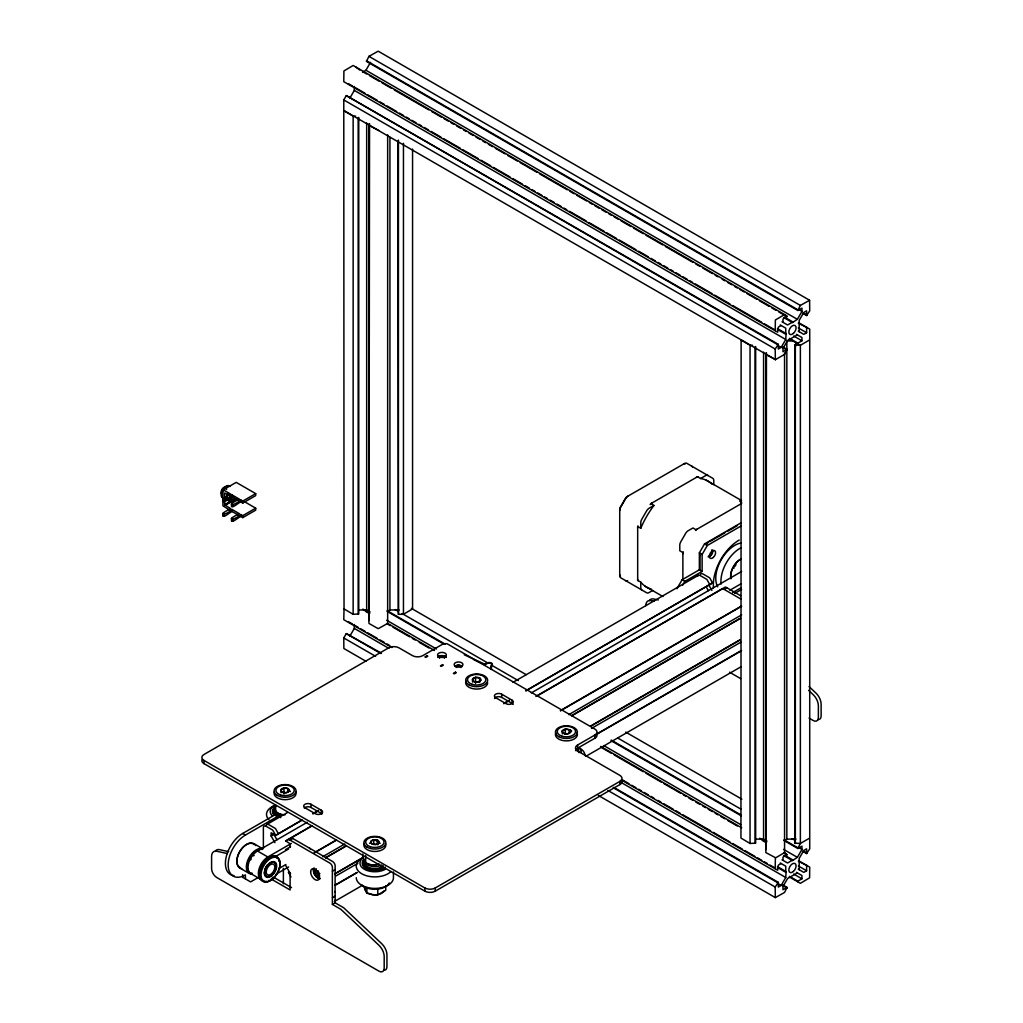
<?xml version="1.0" encoding="UTF-8"?>
<svg xmlns="http://www.w3.org/2000/svg" width="1023" height="1023" viewBox="0 0 1023 1023"><rect width="100%" height="100%" fill="white"/><g stroke="black" fill="none" stroke-linecap="round" stroke-linejoin="round"><path stroke-width="1.5" d="M245.418 878.91L245.418 874.921A24.411 14.092 -60 0 1 228.167 864.959A24.411 14.092 -60 0 1 245.418 835.075L278.205 816.137M335.096 892.107L335.122 873.565M362.794 854.026L362.781 857.108L365.659 863.297L372.832 865.126L378.97 864.179L372.832 865.126M365.659 863.297L365.659 855.586M227.4 853.578L216.774 851.251A10.396 6.01 60 0 0 211.595 856.366L211.595 868.553A7.327 4.233 60 0 0 216.774 877.517L378.983 971.159A7.314 4.22 60 0 0 384.175 968.193L384.2 956.531A10.486 6.048 60 0 0 379.034 945.38L340.953 909.383L332.373 904.396L332.398 894.115A1.483 0.857 60 0 0 332.334 893.693L332.36 875.151A1.483 0.857 60 0 0 332.398 874.857L332.398 867.555A3.657 2.11 60 0 0 329.802 863.067L288.895 839.448A1.483 0.857 60 0 0 288.217 839.41M332.373 904.396L335.135 902.81L335.16 892.529A1.483 0.857 60 0 0 334.853 891.493M358.753 117.389L358.753 613.966L353.14 614.312L344.035 608.902L343.779 99.934L346.298 95.587L778.311 344.329L778.311 349.06L781.15 347.424L785.741 339.47L786.099 333.6L777.442 328.613M344.035 608.813L343.779 619.708L391.924 647.508M412.563 149.064L412.563 608.902L403.458 614.312L398.433 614.312L397.845 141.34M755.665 346.541L755.665 843.118L750.051 843.464L740.946 838.067L741.125 339.649M802.467 851.162L806.61 853.553L809.717 848.86L809.717 329.099L798.656 322.705M320.058 878.488C315.685 878.028 312.373 872.312 314.163 868.284M490.925 669.055L490.925 665.986A4.808 3.926 -60 0 0 491.321 665.18L491.385 665.027A2.442 1.432 0.7 0 0 490.618 663.224A2.442 1.432 0.7 0 0 487.472 663.352L486.027 664.183A1.829 1.074 0.7 0 1 483.61 664.259L473.713 659.682M491.449 669.362L491.449 666.28A6.291 5.141 -60 0 0 491.846 665.5L491.948 665.321A3.171 1.854 0.7 0 0 491.13 662.917A3.171 1.854 0.7 0 0 486.961 663.045L484.186 663.965L464.276 654.771M250.737 859.844L251.134 859.09M783.81 317.578L792.467 322.577L797.365 319.329L801.955 311.376L801.955 308.115L797.863 310.481L366.439 61.393L368.945 56.355L378.178 51.176L809.602 300.263L809.717 310.839L806.61 315.532L802.467 313.14M349.725 98.349L354.316 90.395L354.316 86.469M362.538 72.211L365.94 70.255L370.531 62.301M366.029 661.318L343.856 648.492L343.779 637.956L346.298 633.608L381.464 653.224M349.725 636.37L354.316 628.416L354.316 624.49M782.927 346.989L787.071 349.38L784.564 354.418L775.344 359.661L775.204 349.022L778.311 344.329M797.863 310.481L800.37 305.442L809.602 300.263M676.932 588.736L682.111 579.76L699.361 569.798L702.123 571.397L702.123 554.453L707.302 545.489L741.266 525.886M699.361 569.798L699.361 552.868L704.54 543.891L741.227 522.715M682.648 585.207L684.873 581.358L702.123 571.397M782.927 885.01L787.071 887.401L784.564 892.44L775.332 897.619L775.204 887.043L778.311 882.35L778.311 887.082L781.15 885.445L785.741 877.491L786.099 871.622L777.442 866.634M783.81 855.599L792.467 860.599L797.365 857.351L801.955 849.397L801.955 846.136L797.863 848.502L800.37 843.464L800.37 345.288L789.308 338.907M253.308 855.842L254.203 855.445M222.912 500.797C223.283 504.377 230.623 496.858 232.234 497.012L238.269 500.503M223.257 489.838L230.853 494.224C216.531 500.541 223.96 502.076 232.234 495.017L239.472 499.198C225.15 505.515 232.592 507.05 240.853 500.004L242.758 501.091L255.699 493.623L255.699 495.618L242.758 503.086L240.853 501.999C239.241 501.845 231.914 509.364 231.543 505.784M229.676 495.541L224.638 493.022L224.638 504.787L230.853 508.763C216.531 515.081 223.96 516.615 232.234 509.569L239.472 513.751C225.15 520.068 232.592 521.602 240.853 514.543L242.758 515.643L255.699 508.175L255.699 510.157L242.758 517.638L240.853 516.538C239.241 516.385 231.914 523.904 231.543 520.323M222.912 515.349C223.283 518.93 230.623 511.41 232.234 511.564L238.269 515.042M809.334 340.109L800.37 345.288L794.756 344.956L794.756 843.118L800.37 843.464L809.295 838.31M784.564 353.114L784.564 852.594L775.37 858.003L775.204 868.783M224.638 504.787L234.996 498.802M224.638 505.183L236.287 498.457M224.983 505.375L236.633 498.661M784.564 314.572L775.37 319.982L775.204 330.761M781.15 325.506L778.311 327.143L777.723 332.219L343.779 81.687L343.907 70.958L353.14 65.485L787.071 316.017L782.979 319.074L782.979 322.335M792.109 322.373L787.569 324.982L782.032 321.797M798.324 323.191L807.211 327.641M797.365 334.866L787.569 340.531L782.979 348.485L782.979 351.746L787.071 349.38M806.61 327.987L806.61 332.718L803.784 334.355L798.26 331.158M794.756 344.956L797.48 343.37M789.564 338.37L797.863 343.153L801.955 340.787L801.955 337.526L796.431 334.329M368.945 620.539L369.546 123.617M387.666 611.268L389.929 609.964L399.111 609.964M711.995 484.186A61.252 35.37 -60 0 0 700.602 478.521L697.494 476.731L650.845 503.661L653.953 505.452L649.106 508.252A4.885 2.813 -60 0 0 646.664 510.822L641.792 519.275A4.885 2.813 -60 0 0 640.782 522.676L640.782 528.277L637.674 526.474L637.674 580.348L640.782 582.138A61.252 35.37 -60 0 0 651.382 589.171M700.602 478.521L705.435 475.721A4.885 2.813 -60 0 1 707.878 475.49M741.675 503.431L696.062 529.761L692.955 527.97L688.108 530.771A4.885 2.813 -60 0 0 685.666 533.341L680.794 541.794A4.885 2.813 -60 0 0 679.784 545.195L679.784 550.783L682.878 552.586L682.878 580.297M709.681 541.627L724.783 532.906M727.532 531.321L737.148 525.771M280.993 789.718L283.985 788.004L288.064 788.631L289.164 790.984L286.171 792.71L282.092 792.083L280.993 789.718L280.993 792.71M472.575 679.119L475.567 677.392L479.646 678.019L480.746 680.372L477.754 682.098L473.675 681.471L472.575 679.119L472.575 682.098M652.738 590.437L649.106 592.534A4.885 2.813 -60 0 1 646.664 592.777L620.731 577.803A4.885 2.813 -60 0 1 619.721 575.578L619.721 509.544A3.696 2.136 -60 0 1 620.488 506.96L625.347 498.546A3.683 2.136 -60 0 1 627.201 496.577L684.387 463.572A4.885 2.813 -60 0 1 686.829 463.329L712.762 478.304A4.885 2.813 -60 0 1 713.773 480.541L713.773 484.736M234.037 875.637A24.411 14.092 -60 0 1 225.993 857.875A24.411 14.092 -60 0 1 242.656 833.476L275.443 814.551L280.801 817.633M266.888 824.423L287.629 812.454M513.022 682.328L698.313 575.348M274.957 842.671L271.133 836.047L273.895 834.448L276.952 839.755M271.133 836.047L271.133 832.786L275.647 835.382L301.913 820.011M312.974 813.617L318.498 810.421M503.789 703.453L509.326 700.256M525.924 690.678L712.583 582.905L709.975 578.379A1.483 0.857 60 0 0 709.233 577.586L702.903 573.941A3.657 2.11 60 0 0 700.512 574.402M275.647 835.382L301.913 820.216M312.974 813.835L318.498 810.638M503.789 703.658L509.326 700.474M525.924 690.883L712.583 582.905M291.363 843.412L267.86 856.98A13.427 7.749 -60 0 0 259.075 868.821A13.427 7.749 -60 0 0 261.134 879.588L250.788 873.604A13.427 7.749 -60 0 1 248.73 862.837A13.427 7.749 -60 0 1 257.502 851.008L307.296 822.262M531.372 692.878L741.624 571.499M311.874 825.753L285.609 840.919L290.11 843.745L290.11 847.006M535.886 696.433L725.166 587.151A1.483 0.857 60 0 1 725.844 587.176L740.639 595.718M285.609 841.136L311.874 825.97M537.267 695.845L722.558 588.66M289.944 840.049L292.706 838.464M724.131 589.376L726.893 587.79M729.847 590.258L740.908 583.864M285.519 849.653L290.583 846.737M274.765 856.98L288.601 848.988M732.609 592.637L740.908 587.854M734.706 593.442L741.624 589.453M258.256 877.478L250.597 881.903L242.656 877.312L242.656 874.665M278.921 868.54L285.839 864.55M276.159 874.128L288.601 866.941M314.304 852.709L336.426 839.934M560.438 710.601L741.573 606.025M314.304 852.913L336.426 840.139M560.438 710.819L741.573 606.23M322.68 856.75L344.802 843.975M568.814 714.642L741.662 614.849M325.646 857.658L346.388 845.689M571.78 715.55L740.473 618.161M325.646 857.875L346.388 845.893M571.78 715.768L740.473 618.365M313.588 870.445L316.35 868.847M313.729 871.813L316.503 870.215M314.163 873.271L318.306 870.867M373.766 839.781L370.786 841.507L371.873 843.86L375.953 844.486L378.945 842.773L377.858 840.407L373.766 839.781L373.766 844.256M562.318 730.921L565.31 729.194L569.389 729.834L570.489 732.187L567.496 733.913L563.404 733.274L562.318 730.921L562.318 733.913M314.854 874.691L318.997 872.299M315.736 875.995L319.892 873.604M316.785 877.095L319.547 875.509M332.398 871.212L335.16 869.614M334.815 873.757L362.474 857.785M590.629 726.061L739.961 639.835M334.994 873.859L362.654 857.888M590.808 726.164L740.153 639.95M335.697 876.084L357.82 863.31M591.499 728.402L740.844 642.175M334.815 885.253L356.937 872.478M619.9 784.564L619.9 781.367A7.327 4.233 0 0 0 619.9 775.396L577.611 750.984A7.327 4.233 0 0 1 577.611 745L594.875 735.038A7.327 4.233 0 0 0 594.875 729.067L446.987 643.684L443.534 643.684L422.819 655.628A7.327 4.233 0 0 1 412.474 655.628L399.008 647.866A7.327 4.233 0 0 0 388.65 647.866L203.999 754.475A7.327 4.233 0 0 0 203.999 760.447L203.999 763.631L424.89 891.161A7.327 4.233 0 0 0 435.248 891.161L619.9 784.564A7.327 4.233 0 0 0 621.485 779.948M597.547 733.568L741.355 650.551M334.994 885.368L357.129 872.593M596.345 734.476L741.534 650.654M575.54 750.626A7.327 4.233 0 0 1 577.611 748.197L594.875 738.235A7.327 4.233 0 0 0 596.959 734.693M332.398 897.772L335.16 896.174M334.393 901.506L362.052 885.547M586.064 756.214L740.933 666.804M203.999 760.447L424.89 887.977A7.327 4.233 0 0 0 435.248 887.977L619.9 781.367M765.856 849.691L766.444 352.769M784.564 840.433L786.84 839.116L796.022 839.116M784.309 852.44L787.071 854.729L782.979 857.095L782.979 860.356M781.15 863.527L778.311 865.164L777.723 870.241L621.473 780.025M792.109 860.394L787.569 863.003L782.032 859.819M798.324 861.213L807.211 865.663M797.365 872.888L787.569 878.552L782.979 886.506L782.979 889.767L787.071 887.401M806.61 866.008L806.61 870.739L803.784 872.376L798.26 869.179M789.564 876.391L797.863 881.174L801.955 878.808L801.955 875.547L796.431 872.35M378.676 130.445L368.945 125.266M775.587 857.76L765.856 852.594L765.856 353.114M775.587 359.597L765.856 354.418M438.867 656.331L443.112 655.679L446.22 657.469M455.44 665.896L458.547 665.155L462.345 666.421A4.399 2.532 0 0 0 454.736 666.421M367.96 893.169L372.334 894.626L377.781 894.92L385.748 890.317L385.748 886.008M344.048 110.816L353.14 116.136L355.646 116.136M792.966 340.953L786.84 340.953L786.84 839.116M740.946 339.892L750.051 345.288L752.557 345.288M359.022 609.964L366.669 609.964L370.07 611.933M755.92 839.116L763.58 839.116L766.981 841.085M775.408 359.623L343.907 110.522M658.275 599.977L653.723 598.979A10.396 6.01 60 0 0 649.362 600.68M653.991 601.243L650.96 600.578A10.396 6.01 60 0 0 645.782 605.693M228.641 851.66L219.536 849.653A10.396 6.01 60 0 0 215.175 851.353M363.971 886.941L366.899 893.232L372.334 894.626A9.757 5.639 0 0 0 377.385 894.626M368.945 56.355L800.37 305.442M799.193 309.777L801.955 311.376M366.439 60.715L797.863 309.79M804.449 313.588L807.211 315.186M365.94 70.255L797.365 319.329M359.802 70.024L355.646 66.93M362.564 71.61L366.707 74.014M369.482 75.612L379.162 81.201M381.924 82.786L391.604 88.374M394.366 89.973L428.931 109.934M431.706 111.533L441.386 117.121M444.148 118.719L448.291 121.11M451.066 122.709L453.828 124.307M456.59 125.906L460.734 128.297M463.509 129.895L466.271 131.494M469.033 133.092L473.189 135.484M475.951 137.082L480.094 139.473M482.869 141.072L485.631 142.67M488.393 144.269L492.549 146.66M495.311 148.258L504.991 153.846M507.753 155.445L517.433 161.033M520.196 162.619L536.794 172.209M539.556 173.808L567.215 189.767M569.977 191.365L574.12 193.756M576.895 195.355L586.575 200.943M589.338 202.541L592.1 204.14M594.862 205.738L599.018 208.129M601.78 209.728L605.936 212.119M608.698 213.717L611.46 215.316M614.222 216.914L618.378 219.306M621.14 220.904L630.82 226.492M633.582 228.091L643.262 233.679M646.024 235.277L662.623 244.855M665.385 246.453L693.044 262.412M695.806 264.011L699.962 266.415M702.724 268L712.404 273.589M715.167 275.187L717.929 276.785M722.085 279.177L724.847 280.775M727.609 282.374L731.765 284.765M734.527 286.363L737.289 287.962M740.064 289.56L744.207 291.951M746.969 293.55L756.649 299.138M759.411 300.736L769.091 306.325M771.866 307.923L776.009 310.314M778.772 311.913L787.071 316.708M784.526 317.156L792.825 321.951M798.324 327.935L806.61 332.718M780.204 324.969L785.741 328.153L785.741 333.396M793.656 336.004L801.955 340.787M777.442 329.444L785.741 334.24M348.268 83.592L352.424 85.983M355.186 87.582L364.866 93.17M367.628 94.768L377.308 100.356M380.083 101.955L384.226 104.346M386.988 105.944L396.668 111.533M399.43 113.131L403.586 115.522M406.348 117.121L409.11 118.719M411.885 120.318L416.029 122.709M418.791 124.307L421.566 125.906M424.328 127.504L428.471 129.895M431.246 131.494L440.913 137.082M443.688 138.68L460.273 148.258M463.048 149.857L478.252 158.629M481.015 160.227L490.695 165.816M493.47 167.414L510.055 176.992M512.817 178.59L522.497 184.178M525.272 185.777L529.415 188.168M532.177 189.767L534.952 191.365M537.714 192.963L541.858 195.355M544.632 196.953L547.395 198.552M550.157 200.15L554.313 202.541M557.075 204.14L561.218 206.531M563.98 208.129L566.755 209.728M569.517 211.326L586.115 220.904M588.877 222.502L604.082 231.288M606.856 232.873L616.537 238.461M619.299 240.06L635.884 249.65M638.659 251.236L648.339 256.824M651.101 258.423L655.244 260.827M658.019 262.412L660.781 264.011M663.543 265.609L667.699 268M670.461 269.599L673.224 271.197M675.986 272.796L680.142 275.187M682.904 276.785L687.047 279.177M689.822 280.775L692.584 282.374M695.346 283.972L711.944 293.55M714.706 295.148L729.923 303.933M732.685 305.532L761.726 322.296M764.488 323.895L774.168 329.483M354.316 90.395L785.741 339.47M346.298 95.587L777.723 344.674M782.927 347.679L787.071 350.071M778.375 345.825L781.15 347.424M343.779 99.934L775.204 349.022M706.343 480.235L741.573 500.579M739.603 501.04L741.675 502.229M704.54 543.891L707.302 545.489M699.361 552.868L702.123 554.453M682.111 579.76L684.873 581.358M645.129 586.256L662.942 596.537M729.527 672.201L740.562 678.569M255.699 493.623L236.198 482.37L222.912 490.043L222.912 505.784L229.587 510.029M244.766 501.858L255.699 508.175M411.361 608.365L526.129 674.617M625.692 732.097L741.841 799.168M395.223 609.555L397.985 611.14M402.129 613.544L487.869 663.032M492.012 665.436L518.29 680.602M617.841 738.082L740.908 809.129M792.071 838.668L794.833 840.267M799.193 847.798L801.955 849.397M387.18 610.705L445.248 644.234M611.179 740.038L741.164 815.075M784.027 839.832L797.863 847.811M804.449 851.609L807.211 853.208M387.18 611.396L443.867 644.119M611.179 740.729L741.164 815.766M784.027 840.51L797.863 848.502M386.681 620.245L436.463 648.991M603.775 745.588L740.678 824.615M783.541 849.371L797.365 857.351M362.82 609.094L369.725 613.084M387.448 623.314L434.468 650.462M600.654 746.406L741.701 827.837M759.667 838.221L766.585 842.21M798.656 860.727L809.717 867.12L809.602 877.836L800.37 883.309L789.308 876.928M365.326 611.23L369.482 613.634M387.448 624.004L390.223 625.603M392.985 627.201L409.571 636.779M412.346 638.378L415.108 639.976M419.251 642.367L428.931 647.955M601.78 747.749L611.46 753.337M614.222 754.936L643.262 771.7M646.024 773.298L661.242 782.071M664.004 783.669L680.602 793.247M683.364 794.845L686.126 796.444M688.901 798.042L693.044 800.434M695.806 802.032L699.962 804.436M702.724 806.022L705.486 807.62M708.261 809.219L712.404 811.61M715.167 813.208L717.929 814.807M720.704 816.405L724.847 818.796M727.609 820.395L737.289 825.983M762.186 840.356L766.329 842.747M784.309 853.131L787.071 854.729M784.526 855.177L792.825 859.972M501.692 694.195L512.037 700.167A4.271 2.468 0 0 1 512.037 703.658A4.271 2.468 0 0 1 506.001 703.658L495.644 697.673A4.271 2.468 0 0 1 495.644 694.195A4.271 2.468 0 0 1 501.692 694.195L501.692 697.379L512.037 703.364A4.271 2.468 0 0 1 513.15 704.463M798.324 865.957L806.61 870.739M780.204 862.99L785.741 866.174L785.741 871.417M793.656 874.026L801.955 878.808M777.442 867.466L785.741 872.261M348.268 621.613L352.424 624.004M355.186 625.603L357.948 627.201M360.723 628.8L364.866 631.191M367.628 632.789L377.308 638.378M380.083 639.976L384.226 642.367M386.988 643.966L389.763 645.564M622.061 779.679L628.979 783.669M631.741 785.268L635.884 787.672M638.659 789.257L641.421 790.856M644.183 792.454L648.339 794.845M651.101 796.444L653.863 798.042M658.019 800.434L660.781 802.032M663.543 803.63L673.224 809.219M675.986 810.817L680.142 813.208M682.904 814.807L710.563 830.778M713.325 832.377L729.923 841.955M732.685 843.553L742.366 849.141M745.128 850.74L754.808 856.328M757.57 857.913L761.726 860.317M764.488 861.916L767.25 863.502M770.012 865.1L774.168 867.504M354.316 628.416L388.881 648.377M621.191 782.493L785.741 877.491M613.762 787.352L778.311 882.35M346.298 633.608L380.863 653.569M613.173 787.684L777.723 882.696M782.927 885.701L787.071 888.092M778.375 883.846L781.15 885.445M343.779 637.956L375.594 656.318M607.892 790.447L775.204 887.043M598.34 795.434L775.332 897.619M310.992 804.283L321.35 810.267A4.271 2.468 0 0 1 321.35 813.745A4.271 2.468 0 0 1 315.314 813.745L304.956 807.774A4.271 2.468 0 0 1 304.956 804.283A4.271 2.468 0 0 1 310.992 804.283L310.992 807.479L321.35 813.451A4.271 2.468 0 0 1 322.028 813.963M364.712 861.967L369.201 864.563M242.656 833.476L245.418 835.075M253.832 843.617L261.965 848.323M257.502 851.008L267.86 856.98M290.622 873.527L288.371 872.223L290.98 876.967M291.517 887.593L273.895 877.414L271.133 879.013L290.11 889.972L290.11 873.156L285.519 865.202M239.766 867.964L249.267 873.45M809.052 718.095L813.17 720.486A7.314 4.22 60 0 0 818.362 717.507L818.374 705.857A10.486 6.048 60 0 0 813.221 694.707L808.605 690.346M335.135 902.81L343.715 907.785L381.796 943.781A10.486 6.048 60 0 1 386.95 954.945L386.937 966.594A7.314 4.22 60 0 1 383.727 970.252M741.048 599.158L723.082 588.775A1.483 0.857 60 0 0 722.404 588.736M309.445 848.118L309.637 848.233A1.483 0.857 60 0 1 310.301 848.975M809.052 686.561L815.983 693.108A10.486 6.048 60 0 1 821.137 704.272L821.124 715.921A7.314 4.22 60 0 1 817.914 719.578M366.413 892.005L365.441 890.649A9.757 5.639 0 0 1 365.109 889.192M708.849 585.105L711.906 590.412M706.087 586.703L708.376 590.68M275.647 835.177L273.026 830.638A1.483 0.857 60 0 0 272.284 829.858L265.954 826.2A3.657 2.11 60 0 0 263.371 827.697L263.371 848.527M806.61 315.532L806.61 310.8L803.784 312.437L799.193 320.391L799.193 331.708M806.61 853.553L806.61 848.821L803.784 850.458L799.193 858.412L799.193 869.729M797.863 343.153L797.863 343.843M797.863 881.174L797.863 881.864M796.022 342.552L796.022 345.736M795.344 345.288L795.344 843.464M763.58 352.129L763.58 839.116M755.064 346.887L755.064 843.464M750.051 345.288L750.051 843.464M709.834 584.708L707.213 579.964A1.483 0.857 60 0 0 706.471 579.184L700.141 575.527A3.657 2.11 60 0 0 697.635 576.307M699.962 569.542L699.962 556.857A4.885 2.813 -60 0 1 700.231 555.182M640.782 582.138L640.782 587.726A4.885 2.813 -60 0 0 641.792 589.964M594.875 735.038L594.875 738.235M577.611 745L577.611 748.197M569.389 729.834L569.389 732.813M565.31 729.194L565.31 733.683M512.037 700.167L512.037 703.364M479.646 678.019L479.646 682.507M475.567 677.392L475.567 683.364M435.248 887.977L435.248 891.161M424.89 887.977L424.89 891.161M403.458 143.284L403.458 614.312M398.433 140.087L398.433 614.312M393.446 871.928L393.446 877.683A18.58 10.729 0 0 1 374.866 888.412A18.58 10.729 0 0 1 356.285 877.683M389.929 137.338L389.929 609.964M387.653 134.844L387.653 623.429L378.229 628.685L368.945 623.429L368.945 123.962M377.858 840.407L377.858 844.896M377.781 889.166L377.781 894.92M366.899 887.491L366.899 893.232M366.669 122.977L366.669 609.964M358.165 117.735L358.165 614.312M353.14 116.136L353.14 614.312M321.35 810.267L321.35 813.451M288.064 788.631L288.064 791.623M283.985 788.004L283.985 793.976M283.384 868.399L283.384 883.808M278.409 833.796L275.788 829.052A1.483 0.857 60 0 0 275.046 828.259L268.717 824.615A3.657 2.11 60 0 0 266.133 826.111M242.758 501.091L242.758 503.086M242.758 515.643L242.758 517.638M240.853 500.004L240.853 501.999M240.853 514.543L240.853 516.538M232.924 504.582L232.924 506.577M232.924 519.134L232.924 521.116M232.234 495.017L232.234 497.012M232.234 509.569L232.234 511.564M231.543 503.789L231.543 506.577M231.543 518.329L231.543 521.116M224.293 499.608L224.293 501.59M224.293 514.147L224.293 516.142M222.912 513.354L222.912 516.142M290.98 837.824A1.483 0.857 60 0 1 291.657 837.85L332.565 861.468A3.657 2.11 60 0 1 335.16 865.957L335.16 873.271A1.483 0.857 60 0 1 334.853 873.949M335.135 900.214A3.657 2.11 60 0 1 334.815 901.122M320.097 878.693A6.343 3.657 60 0 1 314.675 874.742A6.343 3.657 60 0 1 313.971 868.067M713.479 587.88A36.611 21.138 -60 0 1 739.233 540.016M712.724 550.208A4.399 2.532 -60 0 1 711.612 554.619A4.399 2.532 -60 0 1 708.159 556.87M325.493 857.747A1.483 0.857 60 0 1 326.235 857.824M285.085 814.82A9.757 5.639 0 0 1 275.647 807.722M280.2 816.06A9.757 5.639 0 0 1 275.647 809.717M282.438 814.883A10.23 5.908 0 0 1 275.2 807.659M295.685 791.7A10.984 6.343 0 0 1 285.085 799.679A10.984 6.343 0 0 1 274.471 791.7M288.128 790.293A6.1 3.517 0 0 1 290.366 791.585M268.985 819.755A18.58 10.729 0 0 1 275.788 805.101M272.182 815.676A14.897 8.606 0 0 1 274.548 805.293M274.138 815.024A12.634 7.289 0 0 1 276.146 806.226M272.911 811.75A12.174 7.033 0 0 1 274.535 808.234M276.453 816.162A12.199 7.046 0 0 1 274.509 807.659M279.611 816.648A10.933 6.317 0 0 1 275.609 808.017M487.651 682.737A10.984 6.343 0 0 1 475.235 689.016A10.984 6.343 0 0 1 466.053 681.088M569.453 729.693A6.1 3.529 0 0 1 571.691 730.985M575.834 748.926A9.757 5.639 0 0 1 576.166 750.383M577.01 732.903A10.984 6.343 0 0 1 566.397 740.882A10.984 6.343 0 0 1 555.796 732.903M569.453 731.496A6.1 3.517 0 0 1 570.719 732.046M579.542 748.005A18.58 10.729 0 0 1 584.977 755.588M577.33 748.926A12.634 7.289 0 0 1 579.031 752.583M576.934 749.437A12.174 7.033 0 0 1 578.161 751.125M579.299 748.273A14.897 8.606 0 0 1 581.294 752.583M576.972 748.849A12.199 7.046 0 0 1 578.596 752.378M575.872 749.22A10.933 6.317 0 0 1 576.959 750.741M365.121 841.251A8.683 5.013 0 0 1 365.991 840.036M377.909 864.013A6.1 3.517 0 0 1 376.438 864.371M381.771 864.947A9.757 5.639 0 0 1 365.441 862.427M383.318 865.778A9.757 5.639 0 0 1 371.132 868.169A9.757 5.639 0 0 1 365.441 861.494M384.29 890.649A9.757 5.639 0 0 1 379.75 894.064M385.466 843.489A10.984 6.343 0 0 1 374.866 851.468A10.984 6.343 0 0 1 364.252 843.489M369.584 843.361A6.1 3.517 0 0 1 370.556 842.632M376.438 841.724A6.1 3.517 0 0 1 380.147 843.361M389.251 882.926A14.897 8.606 0 0 1 376.809 889.217A14.897 8.606 0 0 1 361.963 884.997M390.952 871.532A18.58 10.729 0 0 1 363.549 874.678A18.58 10.729 0 0 1 361.72 858.578M385.402 869.243A14.897 8.606 0 0 1 365.799 869.985A14.897 8.606 0 0 1 361.963 858.86M383.791 868.31A12.634 7.289 0 0 1 367.18 868.936A12.634 7.289 0 0 1 363.932 859.512M385.402 867.044A12.174 7.033 0 0 1 371.72 870.317M368.779 869.614A12.174 7.033 0 0 1 363.114 861.711M383.497 867.939A12.199 7.046 0 0 1 367.436 868.553A12.199 7.046 0 0 1 364.303 859.435M382.589 867.427A10.933 6.317 0 0 1 369.393 868.425A10.933 6.317 0 0 1 364.303 861.328M203.999 763.631A7.327 4.233 0 0 1 202.106 759.552M494.544 698.492A4.271 2.468 0 0 1 501.692 697.379M304.279 807.978A4.271 2.468 0 0 1 310.992 807.479M437.729 657.469A4.399 2.532 0 0 1 441.834 655.59A4.399 2.532 0 0 1 446.13 657.316M288.281 790.152A6.343 3.657 0 0 1 289.599 790.741M455.44 666.293A4.399 2.532 0 0 0 462.792 665.155A4.399 2.532 0 0 0 457.409 662.047A4.399 2.532 0 0 0 455.44 666.293A4.399 2.532 0 0 1 456.859 665.743M438.867 656.728A4.399 2.532 0 0 0 446.22 655.59A4.399 2.532 0 0 0 440.836 652.482A4.399 2.532 0 0 0 438.867 656.728A4.399 2.532 0 0 1 439.302 656.51M440.031 656.255A4.399 2.532 0 0 1 443.918 656.255M444.647 656.51A4.399 2.532 0 0 1 445.785 657.252M439.558 658.313A2.442 1.407 0 0 1 441.974 656.715A2.442 1.407 0 0 1 444.391 658.313M456.13 667.508A2.442 1.407 0 0 1 458.547 666.28A2.442 1.407 0 0 1 460.964 667.508M459.954 665.692A4.399 2.532 0 0 1 462.025 666.548M234.382 498.38A4.399 2.532 -60 0 1 233.64 499.16M232.835 499.748A4.399 2.532 -60 0 1 229.727 497.958M228.947 500.733A6.1 3.517 -60 0 1 226.94 498.866M226.799 497.664A6.1 3.517 -60 0 1 228.052 493.406M234.996 499.237A6.1 3.517 -60 0 1 228.525 498.661M235.584 498.738A3.657 2.11 -60 0 1 232.617 499.889A3.657 2.11 -60 0 1 232.119 496.743M226.339 489.467A3.657 2.11 -60 0 1 226.671 489.25M223.462 498.342A6.905 3.99 -60 0 1 223.219 490.247A6.905 3.99 -60 0 1 230.354 486.398M235.968 498.687A2.442 1.407 -60 0 1 234.05 499.314A2.442 1.407 -60 0 1 233.756 497.229M223.538 498.137A6.905 3.99 -60 0 1 222.426 490.043A6.905 3.99 -60 0 1 230.047 486.36M221.825 490.465A3.414 1.969 -60 0 1 222.439 489.288M223.142 488.457A3.414 1.969 -60 0 1 223.602 488.061M221.48 493.674A3.977 2.302 -60 0 1 222.068 489.275A3.977 2.302 -60 0 1 225.623 487.089M249.139 872.478A3.657 2.11 0 0 1 248.499 872.056M252.118 873.143A2.928 1.688 0 0 1 250.98 873.143M249.113 872.414A2.928 1.688 0 0 1 248.845 872.133M253.09 843.898A13.452 7.762 -60 0 1 253.909 844.512M240.098 867.414A13.452 7.762 -60 0 1 239.216 866.916M238.819 866.583A13.452 7.762 -60 0 1 239.651 851.66A13.452 7.762 -60 0 1 252.157 843.489M241.824 868.604A14.053 8.12 -60 0 1 239.548 852.133A14.053 8.12 -60 0 1 255.059 844.653M255.405 845.088A14.053 8.12 -60 0 1 255.712 845.573M251.965 873.783A13.452 7.762 -60 0 1 248.819 859.985A13.452 7.762 -60 0 1 262.515 849.474M251.901 874.102A14.053 8.12 -60 0 1 247.847 860.087A14.053 8.12 -60 0 1 262.348 848.681M274.612 862.632A8.056 4.655 -60 0 1 275.353 863.693M275.2 869.205A8.056 4.655 -60 0 1 274.612 870.637M274.381 871.11A8.056 4.655 -60 0 1 273.563 872.466M271.21 875.049A8.056 4.655 -60 0 1 269.727 876.02M269.356 876.2A8.056 4.655 -60 0 1 266.632 876.468M265.814 876.059A8.056 4.655 -60 0 1 264.995 875.1M264.599 874.128A8.056 4.655 -60 0 1 264.42 872.095M264.701 870.241A8.056 4.655 -60 0 1 267.578 864.806M271.568 862.044A8.056 4.655 -60 0 1 273.857 862.133M266.658 881.315A14.053 8.12 -60 0 1 261.159 866.724A14.053 8.12 -60 0 1 277.502 857.594M277.847 858.041A14.053 8.12 -60 0 1 278.422 859.051M278.831 860.228A14.053 8.12 -60 0 1 279.087 861.558M273.039 877.159A14.053 8.12 -60 0 1 272.425 877.772M269.241 880.228A14.053 8.12 -60 0 1 268.589 880.573M259.318 874.691A13.452 7.762 -60 0 1 265.75 859.87A13.452 7.762 -60 0 1 276.709 857.837M263.525 880.675A13.452 7.762 -60 0 1 262.54 880.368M261.261 879.537A13.452 7.762 -60 0 1 259.382 875.368M717.711 586.831A26.841 15.498 -60 0 1 720.473 561.103A26.841 15.498 -60 0 1 740.844 543.034M721.1 584.031A26.841 15.498 -60 0 1 741.164 547.714M711.778 549.863A3.657 2.11 -60 0 1 711.663 553.712A3.657 2.11 -60 0 1 708.428 556.205M706.778 543.712A4.885 2.813 -60 0 1 707.405 543.072M707.852 542.714A4.885 2.813 -60 0 1 708.3 542.42M733.76 568.392A10.984 6.343 -60 0 1 734.079 567.752M734.795 566.512A10.984 6.343 -60 0 1 735.192 565.911M735.601 565.335A10.984 6.343 -60 0 1 736.036 564.773M640.782 528.277A61.252 35.37 -60 0 1 653.953 505.452M691.714 466.143A4.885 2.813 -60 0 1 692.405 466.91M628.058 496.091A4.885 2.813 -60 0 0 625.616 498.674L620.731 507.127A4.885 2.813 -60 0 0 619.721 510.528M627.611 580.616A4.885 2.813 -60 0 1 625.616 580.629M683.505 464.071A3.683 2.136 -60 0 1 685.372 463.892M620.488 576.256A3.696 2.136 -60 0 1 619.721 574.555M682.878 553.775A4.885 2.813 -60 0 1 683.249 551.793M695.55 530.477A4.885 2.813 -60 0 1 697.085 529.172M638.032 580.719A4.885 2.813 -60 0 1 637.674 579.159M637.674 527.663A4.885 2.813 -60 0 1 637.943 525.975M696.458 477.319A4.885 2.813 -60 0 1 698.389 476.897M650.142 504.608A4.885 2.813 -60 0 1 651.881 503.06M730.997 578.596A13.452 7.762 -60 0 1 741.419 558.852M730.857 578.57A14.053 8.12 -60 0 1 741.253 558.865M426.962 655.73L424.89 656.932L425.76 657.431L427.831 656.229L426.962 655.73M442.499 664.707L440.427 665.896L441.284 666.395L443.355 665.193L442.499 664.707M455.44 672.175L453.368 673.364L454.225 673.863L456.296 672.674L455.44 672.175M793.4 333.434A5.128 2.954 -60 0 0 795.024 325.493A5.128 2.954 -60 0 0 788.963 330.864A5.128 2.954 -60 0 0 793.4 333.434M793.4 871.455A5.128 2.954 -60 0 0 795.024 863.514A5.128 2.954 -60 0 0 788.963 868.885A5.128 2.954 -60 0 0 793.4 871.455M310.608 871.916A6.343 3.657 60 0 0 317.335 880.279A6.343 3.657 60 0 0 317.335 871.315A6.343 3.657 60 0 0 310.608 871.916M713.287 557.458A4.399 2.532 -60 0 0 714.681 550.655A4.399 2.532 -60 0 0 709.476 555.259A4.399 2.532 -60 0 0 713.287 557.458M282.962 792.467A4.233 2.442 0 0 0 289.304 790.357A4.233 2.442 0 0 0 282.962 788.247A4.233 2.442 0 0 0 282.962 792.467M277.31 795.421A10.984 6.343 0 0 0 295.685 792.569A10.984 6.343 0 0 0 282.233 784.807A10.984 6.343 0 0 0 277.31 795.421M280.507 794.935A9.156 5.281 0 0 0 294.228 790.357A9.156 5.281 0 0 0 280.507 785.779A9.156 5.281 0 0 0 280.507 794.935M474.544 681.855A4.233 2.442 0 0 0 480.887 679.745A4.233 2.442 0 0 0 474.544 677.635A4.233 2.442 0 0 0 474.544 681.855M468.892 684.809A10.984 6.343 0 0 0 487.268 681.97A10.984 6.343 0 0 0 473.815 674.195A10.984 6.343 0 0 0 468.892 684.809M472.089 684.323A9.156 5.281 0 0 0 485.81 679.745A9.156 5.281 0 0 0 472.089 675.167A9.156 5.281 0 0 0 472.089 684.323M564.287 733.67A4.233 2.442 0 0 0 570.629 731.56A4.233 2.442 0 0 0 564.287 729.437A4.233 2.442 0 0 0 564.287 733.67M558.635 736.611A10.984 6.343 0 0 0 577.01 733.772A10.984 6.343 0 0 0 563.558 726.01A10.984 6.343 0 0 0 558.635 736.611M561.819 736.125A9.156 5.281 0 0 0 575.553 731.56A9.156 5.281 0 0 0 561.819 726.982A9.156 5.281 0 0 0 561.819 736.125M372.756 844.244A4.233 2.442 0 0 0 379.085 842.134A4.233 2.442 0 0 0 372.756 840.024A4.233 2.442 0 0 0 372.756 844.244M367.104 847.197A10.984 6.343 0 0 0 385.466 844.359A10.984 6.343 0 0 0 372.027 836.584A10.984 6.343 0 0 0 367.104 847.197M370.288 846.712A9.156 5.281 0 0 0 384.021 842.134A9.156 5.281 0 0 0 370.288 837.556A9.156 5.281 0 0 0 370.288 846.712M272.118 875.407A8.67 5 -60 0 0 274.867 861.993A8.67 5 -60 0 0 264.612 871.085A8.67 5 -60 0 0 272.118 875.407M272.668 878.847A14.053 8.12 -60 0 0 277.131 857.069A14.053 8.12 -60 0 0 260.494 871.813A14.053 8.12 -60 0 0 272.668 878.847M272.988 878.68A13.452 7.762 -60 0 0 277.259 857.849A13.452 7.762 -60 0 0 261.351 871.954A13.452 7.762 -60 0 0 272.988 878.68M272.003 874.997A8.056 4.655 -60 0 0 274.56 862.517A8.056 4.655 -60 0 0 265.034 870.969A8.056 4.655 -60 0 0 272.003 874.997M271.645 873.668A6.1 3.517 -60 0 0 273.576 864.205A6.1 3.517 -60 0 0 266.364 870.611A6.1 3.517 -60 0 0 271.645 873.668"/></g></svg>
